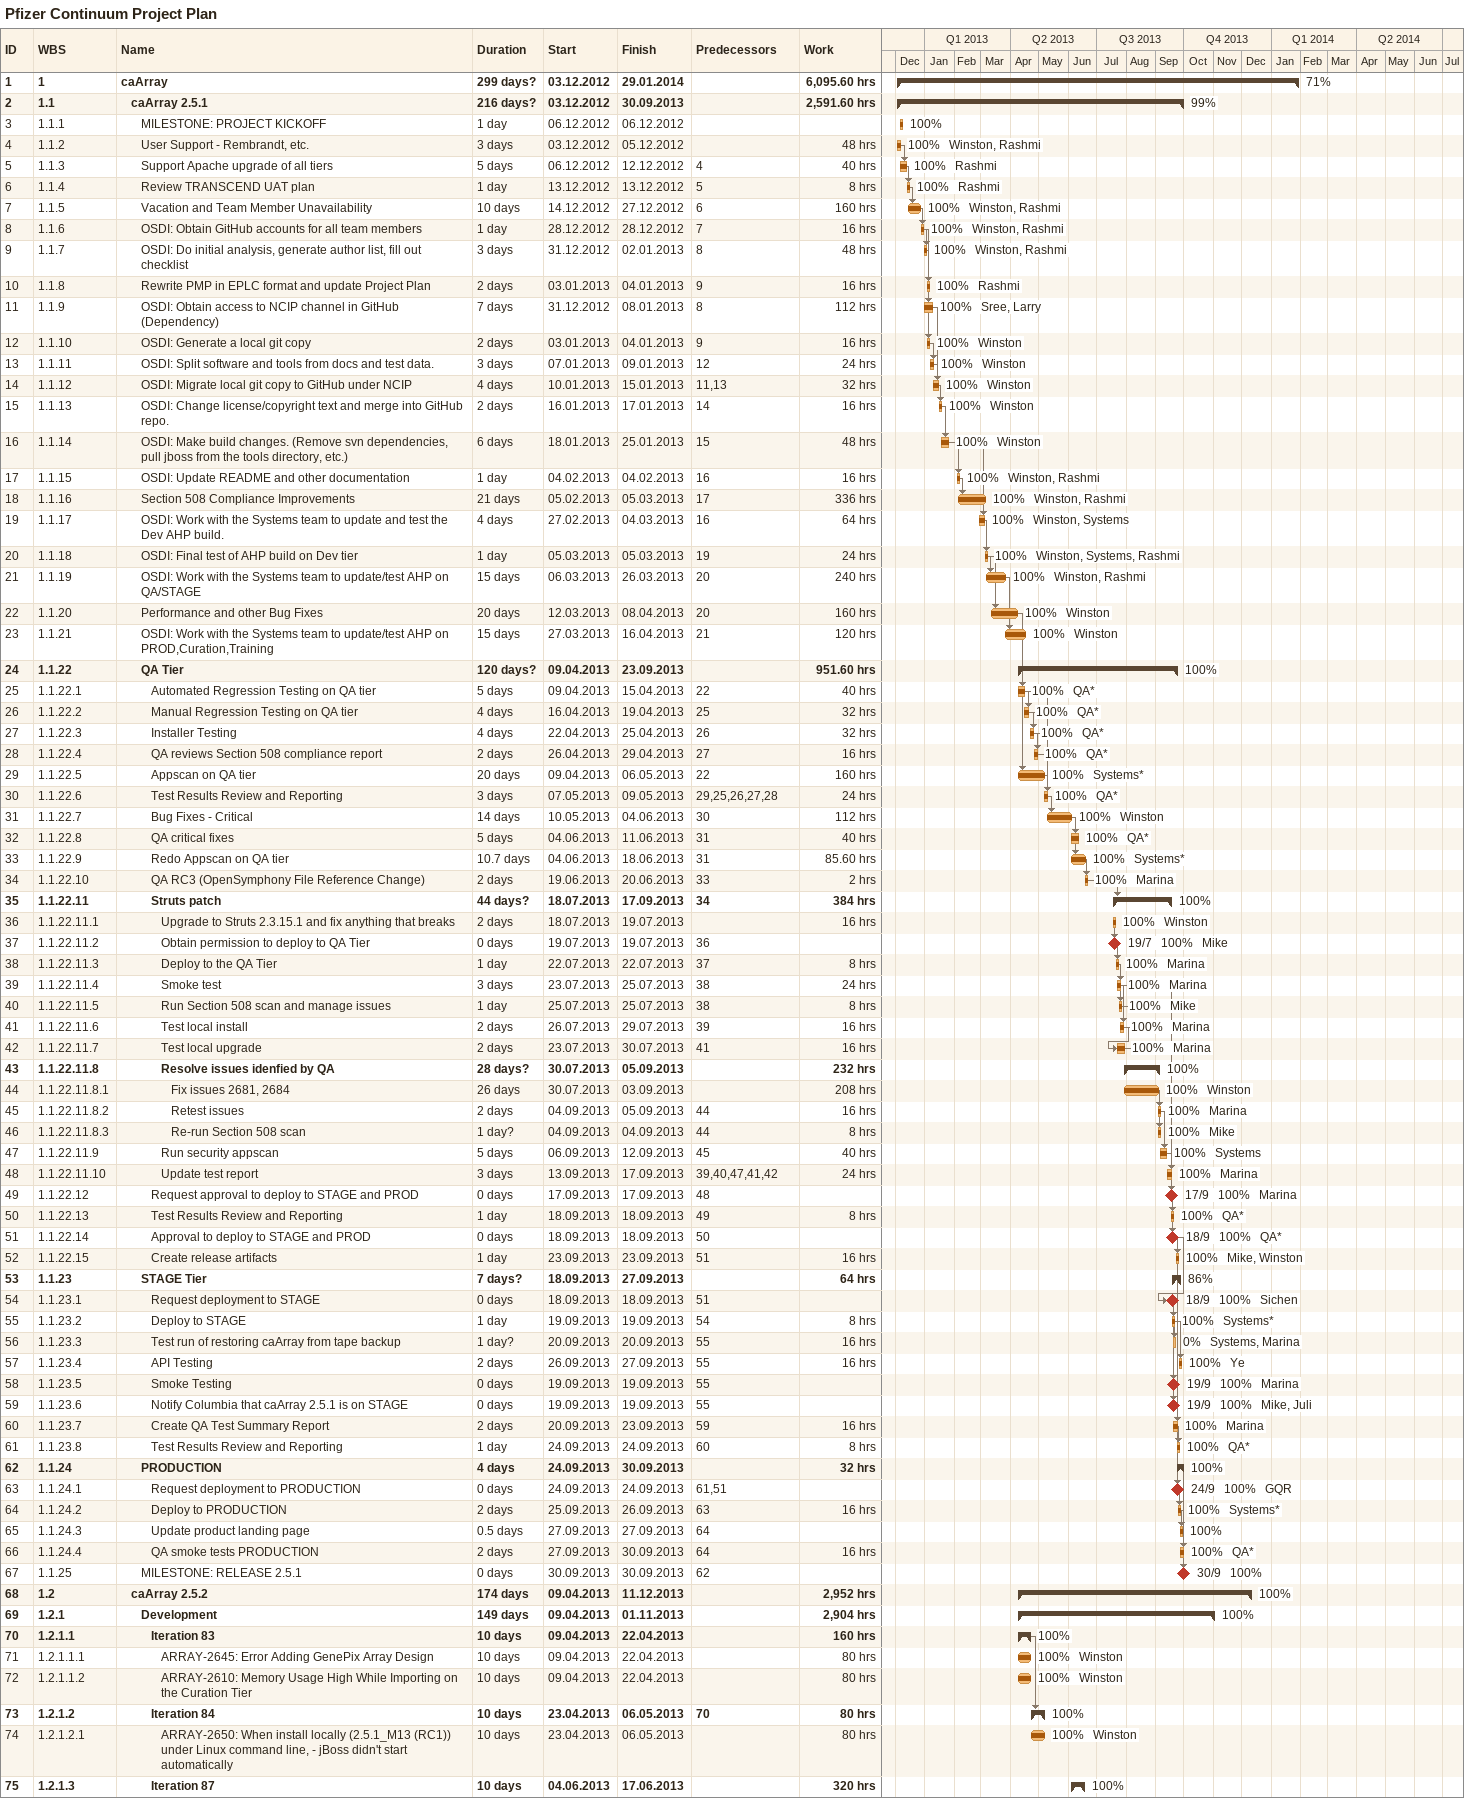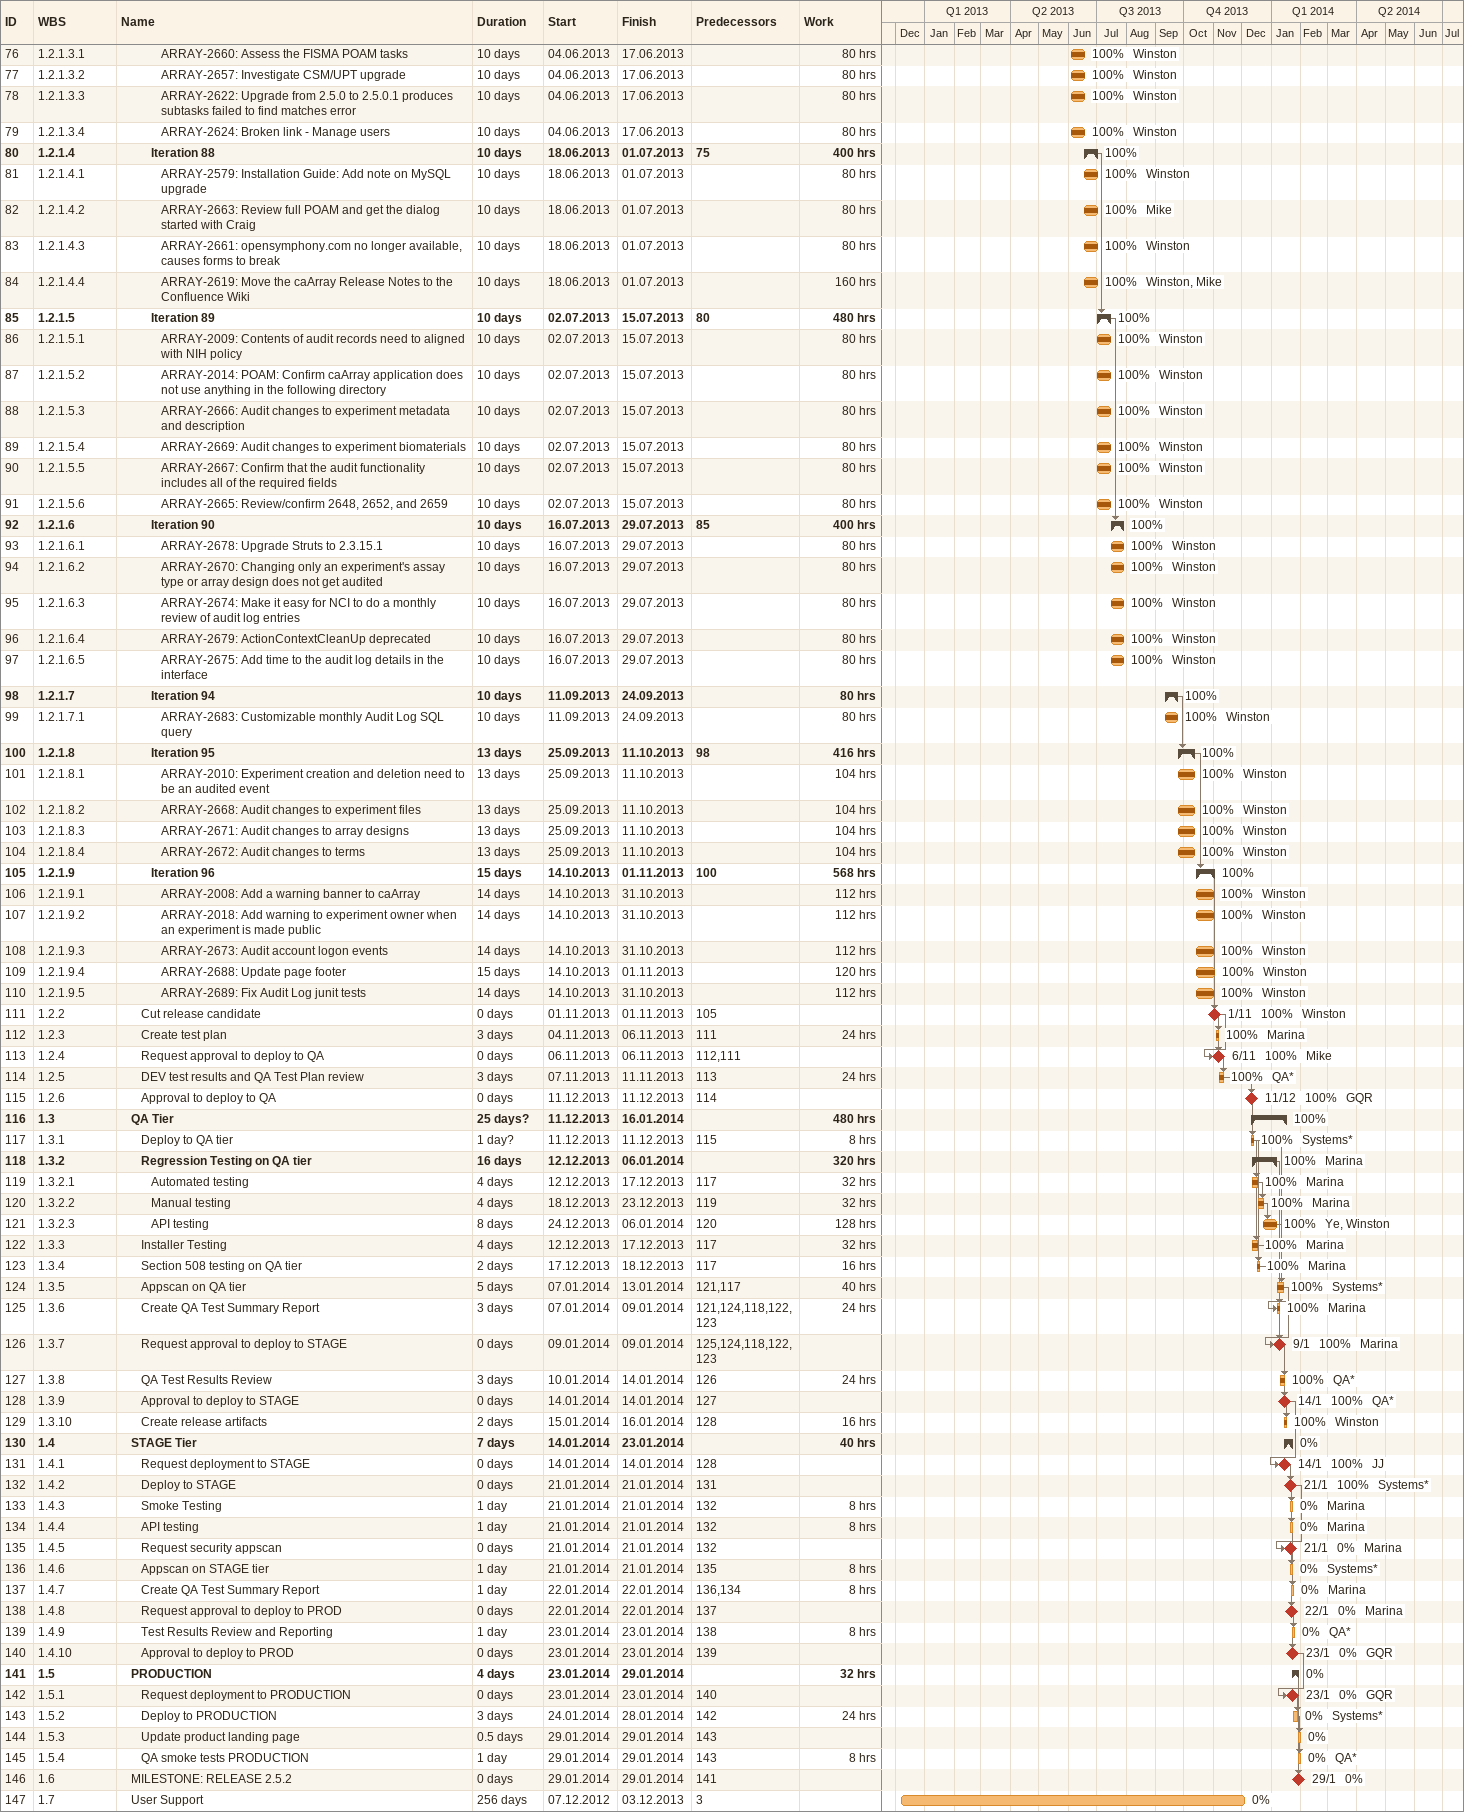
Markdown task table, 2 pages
Pfizer Continuum Project Plan

| ID | WBS | Task | Duration | Start | Finish | Predecessors | Resources | % complete | Work (h) |
|---|---|---|---|---|---|---|---|---|---|
| 1 | 1 | **caArray** | 299d? | 2012-12-03 | 2014-01-29 |  |  | 71 | 6095.60 |
| 2 | 1.1 | **caArray 2.5.1** | 216d? | 2012-12-03 | 2013-09-30 |  |  | 99 | 2591.60 |
| 3 | 1.1.1 | MILESTONE: PROJECT KICKOFF | 1d | 2012-12-06 | 2012-12-06 |  |  | 100 |  |
| 4 | 1.1.2 | User Support - Rembrandt, etc. | 3d | 2012-12-03 | 2012-12-05 |  | Winston, Rashmi | 100 | 48 |
| 5 | 1.1.3 | Support Apache upgrade of all tiers | 5d | 2012-12-06 | 2012-12-12 | 4 | Rashmi | 100 | 40 |
| 6 | 1.1.4 | Review TRANSCEND UAT plan | 1d | 2012-12-13 | 2012-12-13 | 5 | Rashmi | 100 | 8 |
| 7 | 1.1.5 | Vacation and Team Member Unavailability | 10d | 2012-12-14 | 2012-12-27 | 6 | Winston, Rashmi | 100 | 160 |
| 8 | 1.1.6 | OSDI: Obtain GitHub accounts for all team members | 1d | 2012-12-28 | 2012-12-28 | 7 | Winston, Rashmi | 100 | 16 |
| 9 | 1.1.7 | OSDI: Do initial analysis, generate author list, fill out checklist | 3d | 2012-12-31 | 2013-01-02 | 8 | Winston, Rashmi | 100 | 48 |
| 10 | 1.1.8 | Rewrite PMP in EPLC format and update Project Plan | 2d | 2013-01-03 | 2013-01-04 | 9 | Rashmi | 100 | 16 |
| 11 | 1.1.9 | OSDI: Obtain access to NCIP channel in GitHub (Dependency) | 7d | 2012-12-31 | 2013-01-08 | 8 | Sree, Larry | 100 | 112 |
| 12 | 1.1.10 | OSDI: Generate a local git copy | 2d | 2013-01-03 | 2013-01-04 | 9 | Winston | 100 | 16 |
| 13 | 1.1.11 | OSDI: Split software and tools from docs and test data. | 3d | 2013-01-07 | 2013-01-09 | 12 | Winston | 100 | 24 |
| 14 | 1.1.12 | OSDI: Migrate local git copy to GitHub under NCIP | 4d | 2013-01-10 | 2013-01-15 | 11, 13 | Winston | 100 | 32 |
| 15 | 1.1.13 | OSDI: Change license/copyright text and merge into GitHub repo. | 2d | 2013-01-16 | 2013-01-17 | 14 | Winston | 100 | 16 |
| 16 | 1.1.14 | OSDI: Make build changes. (Remove svn dependencies, pull jboss from the tools directory, etc.) | 6d | 2013-01-18 | 2013-01-25 | 15 | Winston | 100 | 48 |
| 17 | 1.1.15 | OSDI: Update README and other documentation | 1d | 2013-02-04 | 2013-02-04 | 16 | Winston, Rashmi | 100 | 16 |
| 18 | 1.1.16 | Section 508 Compliance Improvements | 21d | 2013-02-05 | 2013-03-05 | 17 | Winston, Rashmi | 100 | 336 |
| 19 | 1.1.17 | OSDI: Work with the Systems team to update and test the Dev AHP build. | 4d | 2013-02-27 | 2013-03-04 | 16 | Winston, Systems | 100 | 64 |
| 20 | 1.1.18 | OSDI: Final test of AHP build on Dev tier | 1d | 2013-03-05 | 2013-03-05 | 19 | Winston, Systems, Rashmi | 100 | 24 |
| 21 | 1.1.19 | OSDI: Work with the Systems team to update/test AHP on QA/STAGE | 15d | 2013-03-06 | 2013-03-26 | 20 | Winston, Rashmi | 100 | 240 |
| 22 | 1.1.20 | Performance and other Bug Fixes | 20d | 2013-03-12 | 2013-04-08 | 20 | Winston | 100 | 160 |
| 23 | 1.1.21 | OSDI: Work with the Systems team to update/test AHP on PROD,Curation,Training | 15d | 2013-03-27 | 2013-04-16 | 21 | Winston | 100 | 120 |
| 24 | 1.1.22 | **QA Tier** | 120d? | 2013-04-09 | 2013-09-23 |  |  | 100 | 951.60 |
| 25 | 1.1.22.1 | Automated Regression Testing on QA tier | 5d | 2013-04-09 | 2013-04-15 | 22 | QA* | 100 | 40 |
| 26 | 1.1.22.2 | Manual Regression Testing on QA tier | 4d | 2013-04-16 | 2013-04-19 | 25 | QA* | 100 | 32 |
| 27 | 1.1.22.3 | Installer Testing | 4d | 2013-04-22 | 2013-04-25 | 26 | QA* | 100 | 32 |
| 28 | 1.1.22.4 | QA reviews Section 508 compliance report | 2d | 2013-04-26 | 2013-04-29 | 27 | QA* | 100 | 16 |
| 29 | 1.1.22.5 | Appscan on QA tier | 20d | 2013-04-09 | 2013-05-06 | 22 | Systems* | 100 | 160 |
| 30 | 1.1.22.6 | Test Results Review and Reporting | 3d | 2013-05-07 | 2013-05-09 | 29, 25, 26, 27, 28 | QA* | 100 | 24 |
| 31 | 1.1.22.7 | Bug Fixes - Critical | 14d | 2013-05-10 | 2013-06-04 | 30 | Winston | 100 | 112 |
| 32 | 1.1.22.8 | QA critical fixes | 5d | 2013-06-04 | 2013-06-11 | 31 | QA* | 100 | 40 |
| 33 | 1.1.22.9 | Redo Appscan on QA tier | 10.7d | 2013-06-04 | 2013-06-18 | 31 | Systems* | 100 | 85.60 |
| 34 | 1.1.22.10 | QA RC3 (OpenSymphony File Reference Change) | 2d | 2013-06-19 | 2013-06-20 | 33 | Marina | 100 | 2 |
| 35 | 1.1.22.11 | **Struts patch** | 44d? | 2013-07-18 | 2013-09-17 | 34 |  | 100 | 384 |
| 36 | 1.1.22.11.1 | Upgrade to Struts 2.3.15.1 and fix anything that breaks | 2d | 2013-07-18 | 2013-07-19 |  | Winston | 100 | 16 |
| 37 | 1.1.22.11.2 | Obtain permission to deploy to QA Tier | 0d | 2013-07-19 | 2013-07-19 | 36 | Mike | 100 |  |
| 38 | 1.1.22.11.3 | Deploy to the QA Tier | 1d | 2013-07-22 | 2013-07-22 | 37 | Marina | 100 | 8 |
| 39 | 1.1.22.11.4 | Smoke test | 3d | 2013-07-23 | 2013-07-25 | 38 | Marina | 100 | 24 |
| 40 | 1.1.22.11.5 | Run Section 508 scan and manage issues | 1d | 2013-07-25 | 2013-07-25 | 38 | Mike | 100 | 8 |
| 41 | 1.1.22.11.6 | Test local install | 2d | 2013-07-26 | 2013-07-29 | 39 | Marina | 100 | 16 |
| 42 | 1.1.22.11.7 | Test local upgrade | 2d | 2013-07-23 | 2013-07-30 | 41 | Marina | 100 | 16 |
| 43 | 1.1.22.11.8 | **Resolve issues idenfied by QA** | 28d? | 2013-07-30 | 2013-09-05 |  |  | 100 | 232 |
| 44 | 1.1.22.11.8.1 | Fix issues 2681, 2684 | 26d | 2013-07-30 | 2013-09-03 |  | Winston | 100 | 208 |
| 45 | 1.1.22.11.8.2 | Retest issues | 2d | 2013-09-04 | 2013-09-05 | 44 | Marina | 100 | 16 |
| 46 | 1.1.22.11.8.3 | Re-run Section 508 scan | 1d? | 2013-09-04 | 2013-09-04 | 44 | Mike | 100 | 8 |
| 47 | 1.1.22.11.9 | Run security appscan | 5d | 2013-09-06 | 2013-09-12 | 45 | Systems | 100 | 40 |
| 48 | 1.1.22.11.10 | Update test report | 3d | 2013-09-13 | 2013-09-17 | 39, 40, 47, 41, 42 | Marina | 100 | 24 |
| 49 | 1.1.22.12 | Request approval to deploy to STAGE and PROD | 0d | 2013-09-17 | 2013-09-17 | 48 | Marina | 100 |  |
| 50 | 1.1.22.13 | Test Results Review and Reporting | 1d | 2013-09-18 | 2013-09-18 | 49 | QA* | 100 | 8 |
| 51 | 1.1.22.14 | Approval to deploy to STAGE and PROD | 0d | 2013-09-18 | 2013-09-18 | 50 | QA* | 100 |  |
| 52 | 1.1.22.15 | Create release artifacts | 1d | 2013-09-23 | 2013-09-23 | 51 | Mike, Winston | 100 | 16 |
| 53 | 1.1.23 | **STAGE Tier** | 7d? | 2013-09-18 | 2013-09-27 |  |  | 86 | 64 |
| 54 | 1.1.23.1 | Request deployment to STAGE | 0d | 2013-09-18 | 2013-09-18 | 51 | Sichen | 100 |  |
| 55 | 1.1.23.2 | Deploy to STAGE | 1d | 2013-09-19 | 2013-09-19 | 54 | Systems* | 100 | 8 |
| 56 | 1.1.23.3 | Test run of restoring caArray from tape backup | 1d? | 2013-09-20 | 2013-09-20 | 55 | Systems, Marina | 0 | 16 |
| 57 | 1.1.23.4 | API Testing | 2d | 2013-09-26 | 2013-09-27 | 55 | Ye | 100 | 16 |
| 58 | 1.1.23.5 | Smoke Testing | 0d | 2013-09-19 | 2013-09-19 | 55 | Marina | 100 |  |
| 59 | 1.1.23.6 | Notify Columbia that caArray 2.5.1 is on STAGE | 0d | 2013-09-19 | 2013-09-19 | 55 | Mike, Juli | 100 |  |
| 60 | 1.1.23.7 | Create QA Test Summary Report | 2d | 2013-09-20 | 2013-09-23 | 59 | Marina | 100 | 16 |
| 61 | 1.1.23.8 | Test Results Review and Reporting | 1d | 2013-09-24 | 2013-09-24 | 60 | QA* | 100 | 8 |
| 62 | 1.1.24 | **PRODUCTION** | 4d | 2013-09-24 | 2013-09-30 |  |  | 100 | 32 |
| 63 | 1.1.24.1 | Request deployment to PRODUCTION | 0d | 2013-09-24 | 2013-09-24 | 61, 51 | GQR | 100 |  |
| 64 | 1.1.24.2 | Deploy to PRODUCTION | 2d | 2013-09-25 | 2013-09-26 | 63 | Systems* | 100 | 16 |
| 65 | 1.1.24.3 | Update product landing page | 0.5d | 2013-09-27 | 2013-09-27 | 64 |  | 100 |  |
| 66 | 1.1.24.4 | QA smoke tests PRODUCTION | 2d | 2013-09-27 | 2013-09-30 | 64 | QA* | 100 | 16 |
| 67 | 1.1.25 | MILESTONE: RELEASE 2.5.1 | 0d | 2013-09-30 | 2013-09-30 | 62 |  | 100 |  |
| 68 | 1.2 | **caArray 2.5.2** | 174d | 2013-04-09 | 2013-12-11 |  |  | 100 | 2952 |
| 69 | 1.2.1 | **Development** | 149d | 2013-04-09 | 2013-11-01 |  |  | 100 | 2904 |
| 70 | 1.2.1.1 | **Iteration 83** | 10d | 2013-04-09 | 2013-04-22 |  |  | 100 | 160 |
| 71 | 1.2.1.1.1 | ARRAY-2645: Error Adding GenePix Array Design | 10d | 2013-04-09 | 2013-04-22 |  | Winston | 100 | 80 |
| 72 | 1.2.1.1.2 | ARRAY-2610: Memory Usage High While Importing on the Curation Tier | 10d | 2013-04-09 | 2013-04-22 |  | Winston | 100 | 80 |
| 73 | 1.2.1.2 | **Iteration 84** | 10d | 2013-04-23 | 2013-05-06 | 70 |  | 100 | 80 |
| 74 | 1.2.1.2.1 | ARRAY-2650: When install locally (2.5.1_M13 (RC1)) under Linux command line, - jBoss didn't start automatically | 10d | 2013-04-23 | 2013-05-06 |  | Winston | 100 | 80 |
| 75 | 1.2.1.3 | **Iteration 87** | 10d | 2013-06-04 | 2013-06-17 |  |  | 100 | 320 |
| 76 | 1.2.1.3.1 | ARRAY-2660: Assess the FISMA POAM tasks | 10d | 2013-06-04 | 2013-06-17 |  | Winston | 100 | 80 |
| 77 | 1.2.1.3.2 | ARRAY-2657: Investigate CSM/UPT upgrade | 10d | 2013-06-04 | 2013-06-17 |  | Winston | 100 | 80 |
| 78 | 1.2.1.3.3 | ARRAY-2622: Upgrade from 2.5.0 to 2.5.0.1 produces subtasks failed to find matches error | 10d | 2013-06-04 | 2013-06-17 |  | Winston | 100 | 80 |
| 79 | 1.2.1.3.4 | ARRAY-2624: Broken link - Manage users | 10d | 2013-06-04 | 2013-06-17 |  | Winston | 100 | 80 |
| 80 | 1.2.1.4 | **Iteration 88** | 10d | 2013-06-18 | 2013-07-01 | 75 |  | 100 | 400 |
| 81 | 1.2.1.4.1 | ARRAY-2579: Installation Guide: Add note on MySQL upgrade | 10d | 2013-06-18 | 2013-07-01 |  | Winston | 100 | 80 |
| 82 | 1.2.1.4.2 | ARRAY-2663: Review full POAM and get the dialog started with Craig | 10d | 2013-06-18 | 2013-07-01 |  | Mike | 100 | 80 |
| 83 | 1.2.1.4.3 | ARRAY-2661: opensymphony.com no longer available, causes forms to break | 10d | 2013-06-18 | 2013-07-01 |  | Winston | 100 | 80 |
| 84 | 1.2.1.4.4 | ARRAY-2619: Move the caArray Release Notes to the Confluence Wiki | 10d | 2013-06-18 | 2013-07-01 |  | Winston, Mike | 100 | 160 |
| 85 | 1.2.1.5 | **Iteration 89** | 10d | 2013-07-02 | 2013-07-15 | 80 |  | 100 | 480 |
| 86 | 1.2.1.5.1 | ARRAY-2009: Contents of audit records need to aligned with NIH policy | 10d | 2013-07-02 | 2013-07-15 |  | Winston | 100 | 80 |
| 87 | 1.2.1.5.2 | ARRAY-2014: POAM: Confirm caArray application does not use anything in the following directory | 10d | 2013-07-02 | 2013-07-15 |  | Winston | 100 | 80 |
| 88 | 1.2.1.5.3 | ARRAY-2666: Audit changes to experiment metadata and description | 10d | 2013-07-02 | 2013-07-15 |  | Winston | 100 | 80 |
| 89 | 1.2.1.5.4 | ARRAY-2669: Audit changes to experiment biomaterials | 10d | 2013-07-02 | 2013-07-15 |  | Winston | 100 | 80 |
| 90 | 1.2.1.5.5 | ARRAY-2667: Confirm that the audit functionality includes all of the required fields | 10d | 2013-07-02 | 2013-07-15 |  | Winston | 100 | 80 |
| 91 | 1.2.1.5.6 | ARRAY-2665: Review/confirm 2648, 2652, and 2659 | 10d | 2013-07-02 | 2013-07-15 |  | Winston | 100 | 80 |
| 92 | 1.2.1.6 | **Iteration 90** | 10d | 2013-07-16 | 2013-07-29 | 85 |  | 100 | 400 |
| 93 | 1.2.1.6.1 | ARRAY-2678: Upgrade Struts to 2.3.15.1 | 10d | 2013-07-16 | 2013-07-29 |  | Winston | 100 | 80 |
| 94 | 1.2.1.6.2 | ARRAY-2670: Changing only an experiment's assay type or array design does not get audited | 10d | 2013-07-16 | 2013-07-29 |  | Winston | 100 | 80 |
| 95 | 1.2.1.6.3 | ARRAY-2674: Make it easy for NCI to do a monthly review of audit log entries | 10d | 2013-07-16 | 2013-07-29 |  | Winston | 100 | 80 |
| 96 | 1.2.1.6.4 | ARRAY-2679: ActionContextCleanUp deprecated | 10d | 2013-07-16 | 2013-07-29 |  | Winston | 100 | 80 |
| 97 | 1.2.1.6.5 | ARRAY-2675: Add time to the audit log details in the interface | 10d | 2013-07-16 | 2013-07-29 |  | Winston | 100 | 80 |
| 98 | 1.2.1.7 | **Iteration 94** | 10d | 2013-09-11 | 2013-09-24 |  |  | 100 | 80 |
| 99 | 1.2.1.7.1 | ARRAY-2683: Customizable monthly Audit Log SQL query | 10d | 2013-09-11 | 2013-09-24 |  | Winston | 100 | 80 |
| 100 | 1.2.1.8 | **Iteration 95** | 13d | 2013-09-25 | 2013-10-11 | 98 |  | 100 | 416 |
| 101 | 1.2.1.8.1 | ARRAY-2010: Experiment creation and deletion need to be an audited event | 13d | 2013-09-25 | 2013-10-11 |  | Winston | 100 | 104 |
| 102 | 1.2.1.8.2 | ARRAY-2668: Audit changes to experiment files | 13d | 2013-09-25 | 2013-10-11 |  | Winston | 100 | 104 |
| 103 | 1.2.1.8.3 | ARRAY-2671: Audit changes to array designs | 13d | 2013-09-25 | 2013-10-11 |  | Winston | 100 | 104 |
| 104 | 1.2.1.8.4 | ARRAY-2672: Audit changes to terms | 13d | 2013-09-25 | 2013-10-11 |  | Winston | 100 | 104 |
| 105 | 1.2.1.9 | **Iteration 96** | 15d | 2013-10-14 | 2013-11-01 | 100 |  | 100 | 568 |
| 106 | 1.2.1.9.1 | ARRAY-2008: Add a warning banner to caArray | 14d | 2013-10-14 | 2013-10-31 |  | Winston | 100 | 112 |
| 107 | 1.2.1.9.2 | ARRAY-2018: Add warning to experiment owner when an experiment is made public | 14d | 2013-10-14 | 2013-10-31 |  | Winston | 100 | 112 |
| 108 | 1.2.1.9.3 | ARRAY-2673: Audit account logon events | 14d | 2013-10-14 | 2013-10-31 |  | Winston | 100 | 112 |
| 109 | 1.2.1.9.4 | ARRAY-2688: Update page footer | 15d | 2013-10-14 | 2013-11-01 |  | Winston | 100 | 120 |
| 110 | 1.2.1.9.5 | ARRAY-2689: Fix Audit Log junit tests | 14d | 2013-10-14 | 2013-10-31 |  | Winston | 100 | 112 |
| 111 | 1.2.2 | Cut release candidate | 0d | 2013-11-01 | 2013-11-01 | 105 | Winston | 100 |  |
| 112 | 1.2.3 | Create test plan | 3d | 2013-11-04 | 2013-11-06 | 111 | Marina | 100 | 24 |
| 113 | 1.2.4 | Request approval to deploy to QA | 0d | 2013-11-06 | 2013-11-06 | 112, 111 | Mike | 100 |  |
| 114 | 1.2.5 | DEV test results and QA Test Plan review | 3d | 2013-11-07 | 2013-11-11 | 113 | QA* | 100 | 24 |
| 115 | 1.2.6 | Approval to deploy to QA | 0d | 2013-12-11 | 2013-12-11 | 114 | GQR | 100 |  |
| 116 | 1.3 | **QA Tier** | 25d? | 2013-12-11 | 2014-01-16 |  |  | 100 | 480 |
| 117 | 1.3.1 | Deploy to QA tier | 1d? | 2013-12-11 | 2013-12-11 | 115 | Systems* | 100 | 8 |
| 118 | 1.3.2 | **Regression Testing on QA tier** | 16d | 2013-12-12 | 2014-01-06 |  | Marina | 100 | 320 |
| 119 | 1.3.2.1 | Automated testing | 4d | 2013-12-12 | 2013-12-17 | 117 | Marina | 100 | 32 |
| 120 | 1.3.2.2 | Manual testing | 4d | 2013-12-18 | 2013-12-23 | 119 | Marina | 100 | 32 |
| 121 | 1.3.2.3 | API testing | 8d | 2013-12-24 | 2014-01-06 | 120 | Ye, Winston | 100 | 128 |
| 122 | 1.3.3 | Installer Testing | 4d | 2013-12-12 | 2013-12-17 | 117 | Marina | 100 | 32 |
| 123 | 1.3.4 | Section 508 testing on QA tier | 2d | 2013-12-17 | 2013-12-18 | 117 | Marina | 100 | 16 |
| 124 | 1.3.5 | Appscan on QA tier | 5d | 2014-01-07 | 2014-01-13 | 121, 117 | Systems* | 100 | 40 |
| 125 | 1.3.6 | Create QA Test Summary Report | 3d | 2014-01-07 | 2014-01-09 | 121, 124, 118, 122, 123 | Marina | 100 | 24 |
| 126 | 1.3.7 | Request approval to deploy to STAGE | 0d | 2014-01-09 | 2014-01-09 | 125, 124, 118, 122, 123 | Marina | 100 |  |
| 127 | 1.3.8 | QA Test Results Review | 3d | 2014-01-10 | 2014-01-14 | 126 | QA* | 100 | 24 |
| 128 | 1.3.9 | Approval to deploy to STAGE | 0d | 2014-01-14 | 2014-01-14 | 127 | QA* | 100 |  |
| 129 | 1.3.10 | Create release artifacts | 2d | 2014-01-15 | 2014-01-16 | 128 | Winston | 100 | 16 |
| 130 | 1.4 | **STAGE Tier** | 7d | 2014-01-14 | 2014-01-23 |  |  | 0 | 40 |
| 131 | 1.4.1 | Request deployment to STAGE | 0d | 2014-01-14 | 2014-01-14 | 128 | JJ | 100 |  |
| 132 | 1.4.2 | Deploy to STAGE | 0d | 2014-01-21 | 2014-01-21 | 131 | Systems* | 100 |  |
| 133 | 1.4.3 | Smoke Testing | 1d | 2014-01-21 | 2014-01-21 | 132 | Marina | 0 | 8 |
| 134 | 1.4.4 | API testing | 1d | 2014-01-21 | 2014-01-21 | 132 | Marina | 0 | 8 |
| 135 | 1.4.5 | Request security appscan | 0d | 2014-01-21 | 2014-01-21 | 132 | Marina | 0 |  |
| 136 | 1.4.6 | Appscan on STAGE tier | 1d | 2014-01-21 | 2014-01-21 | 135 | Systems* | 0 | 8 |
| 137 | 1.4.7 | Create QA Test Summary Report | 1d | 2014-01-22 | 2014-01-22 | 136, 134 | Marina | 0 | 8 |
| 138 | 1.4.8 | Request approval to deploy to PROD | 0d | 2014-01-22 | 2014-01-22 | 137 | Marina | 0 |  |
| 139 | 1.4.9 | Test Results Review and Reporting | 1d | 2014-01-23 | 2014-01-23 | 138 | QA* | 0 | 8 |
| 140 | 1.4.10 | Approval to deploy to PROD | 0d | 2014-01-23 | 2014-01-23 | 139 | GQR | 0 |  |
| 141 | 1.5 | **PRODUCTION** | 4d | 2014-01-23 | 2014-01-29 |  |  | 0 | 32 |
| 142 | 1.5.1 | Request deployment to PRODUCTION | 0d | 2014-01-23 | 2014-01-23 | 140 | GQR | 0 |  |
| 143 | 1.5.2 | Deploy to PRODUCTION | 3d | 2014-01-24 | 2014-01-28 | 142 | Systems* | 0 | 24 |
| 144 | 1.5.3 | Update product landing page | 0.5d | 2014-01-29 | 2014-01-29 | 143 |  | 0 |  |
| 145 | 1.5.4 | QA smoke tests PRODUCTION | 1d | 2014-01-29 | 2014-01-29 | 143 | QA* | 0 | 8 |
| 146 | 1.6 | MILESTONE: RELEASE 2.5.2 | 0d | 2014-01-29 | 2014-01-29 | 141 |  | 0 |  |
| 147 | 1.7 | User Support | 256d | 2012-12-07 | 2013-12-03 | 3 |  | 0 |  |
